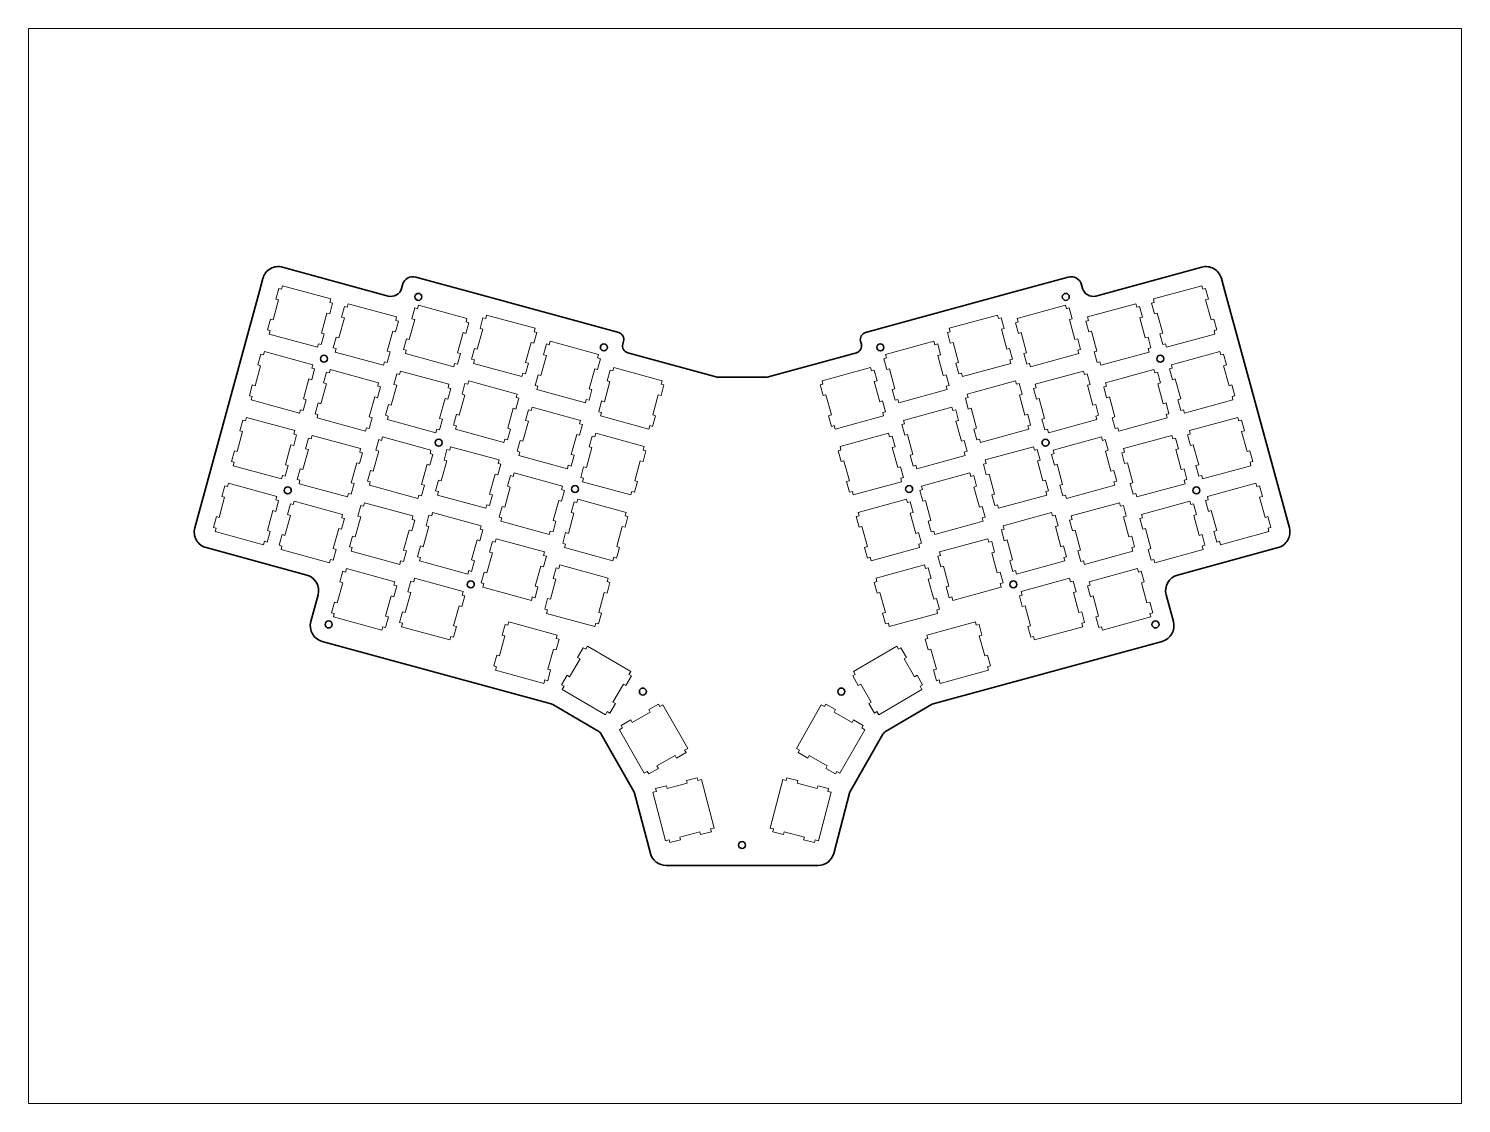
# Paper-space layout 'Layout1' of a CAD drawing. Header units: millimetres. Extents: x 0 to 400, y 0 to 300.
# The model-space entities are those that its viewports show. They can reach past a viewport. Long polylines and large blocks are cut down to what shows.
import ezdxf

# ---------------------------------------------------------------- set-up
doc = ezdxf.new("R2010")
doc.units = ezdxf.units.MM

msp = doc.modelspace()

# ---------------------------------------------------------------- linework, layer by layer
at = {"color": 18, "linetype": 'Continuous', "lineweight": 9, "true_color": 0x000000}
for points in [[(70.86, 228.25), (70.6, 227.28), (69.83, 227.49), (69.01, 224.5), (69.78, 224.29), (68.25, 218.7), (67.48, 218.91), (66.66, 215.92), (67.43, 215.71), (67.17, 214.74), (80.67, 211.05), (80.94, 212.01), (81.71, 211.8), (82.53, 214.79), (81.75, 215), (83.28, 220.6), (84.06, 220.39), (84.87, 223.38), (84.1, 223.59), (84.37, 224.55), (70.86, 228.25)], [(327.52, 228.25), (327.78, 227.28), (328.55, 227.49), (329.37, 224.5), (328.6, 224.29), (330.13, 218.7), (330.9, 218.91), (331.72, 215.92), (330.95, 215.71), (331.21, 214.74), (317.71, 211.05), (317.44, 212.01), (316.67, 211.8), (315.85, 214.79), (316.62, 215), (315.09, 220.6), (314.32, 220.39), (313.5, 223.38), (314.28, 223.59), (314.01, 224.55), (327.52, 228.25)], [(89.24, 223.22), (88.97, 222.26), (88.2, 222.47), (87.38, 219.48), (88.16, 219.27), (86.63, 213.67), (85.85, 213.88), (85.04, 210.89), (85.81, 210.68), (85.54, 209.72), (99.05, 206.02), (99.31, 206.99), (100.08, 206.78), (100.9, 209.77), (100.13, 209.98), (101.66, 215.57), (102.43, 215.36), (103.25, 218.35), (102.48, 218.56), (102.74, 219.53), (89.24, 223.22)], [(108.87, 222.79), (108.61, 221.82), (107.83, 222.03), (107.02, 219.04), (107.79, 218.83), (106.26, 213.24), (105.49, 213.45), (104.67, 210.46), (105.44, 210.25), (105.17, 209.28), (118.68, 205.59), (118.94, 206.55), (119.71, 206.34), (120.53, 209.33), (119.76, 209.54), (121.29, 215.14), (122.06, 214.93), (122.88, 217.92), (122.11, 218.13), (122.37, 219.09), (108.87, 222.79)], [(127.87, 220.06), (127.61, 219.09), (126.84, 219.3), (126.02, 216.31), (126.79, 216.1), (125.26, 210.51), (124.49, 210.72), (123.67, 207.73), (124.44, 207.52), (124.18, 206.55), (137.68, 202.86), (137.95, 203.82), (138.72, 203.61), (139.54, 206.6), (138.76, 206.81), (140.29, 212.41), (141.07, 212.2), (141.88, 215.19), (141.11, 215.4), (141.38, 216.36), (127.87, 220.06)], [(270.51, 220.06), (270.77, 219.09), (271.54, 219.3), (272.36, 216.31), (271.59, 216.1), (273.12, 210.51), (273.89, 210.72), (274.71, 207.73), (273.94, 207.52), (274.2, 206.55), (260.7, 202.86), (260.43, 203.82), (259.66, 203.61), (258.84, 206.6), (259.62, 206.81), (258.08, 212.41), (257.31, 212.2), (256.5, 215.19), (257.27, 215.4), (257, 216.36), (270.51, 220.06)], [(289.51, 222.79), (289.77, 221.82), (290.55, 222.03), (291.36, 219.04), (290.59, 218.83), (292.12, 213.24), (292.89, 213.45), (293.71, 210.46), (292.94, 210.25), (293.2, 209.28), (279.7, 205.59), (279.44, 206.55), (278.66, 206.34), (277.85, 209.33), (278.62, 209.54), (277.09, 215.14), (276.32, 214.93), (275.5, 217.92), (276.27, 218.13), (276.01, 219.09), (289.51, 222.79)], [(309.14, 223.22), (309.41, 222.26), (310.18, 222.47), (310.99, 219.48), (310.22, 219.27), (311.75, 213.67), (312.53, 213.88), (313.34, 210.89), (312.57, 210.68), (312.84, 209.72), (299.33, 206.02), (299.07, 206.99), (298.3, 206.78), (297.48, 209.77), (298.25, 209.98), (296.72, 215.57), (295.95, 215.36), (295.13, 218.35), (295.9, 218.56), (295.64, 219.53), (309.14, 223.22)], [(145.62, 212.73), (145.35, 211.77), (144.58, 211.98), (143.77, 208.99), (144.54, 208.78), (143.01, 203.18), (142.23, 203.4), (141.42, 200.41), (142.19, 200.19), (141.92, 199.23), (155.43, 195.54), (155.69, 196.5), (156.46, 196.29), (157.28, 199.28), (156.51, 199.49), (158.04, 205.08), (158.81, 204.87), (159.63, 207.86), (158.86, 208.07), (159.12, 209.04), (145.62, 212.73)], [(252.76, 212.73), (253.02, 211.77), (253.8, 211.98), (254.61, 208.99), (253.84, 208.78), (255.37, 203.18), (256.14, 203.4), (256.96, 200.41), (256.19, 200.19), (256.45, 199.23), (242.95, 195.54), (242.69, 196.5), (241.92, 196.29), (241.1, 199.28), (241.87, 199.49), (240.34, 205.08), (239.57, 204.87), (238.75, 207.86), (239.52, 208.07), (239.26, 209.04), (252.76, 212.73)], [(65.84, 209.87), (65.57, 208.91), (64.8, 209.12), (63.98, 206.13), (64.75, 205.92), (63.22, 200.32), (62.45, 200.53), (61.63, 197.54), (62.41, 197.33), (62.14, 196.37), (75.65, 192.67), (75.91, 193.64), (76.68, 193.43), (77.5, 196.42), (76.73, 196.63), (78.26, 202.22), (79.03, 202.01), (79.85, 205), (79.08, 205.21), (79.34, 206.18), (65.84, 209.87)], [(332.54, 209.87), (332.81, 208.91), (333.58, 209.12), (334.4, 206.13), (333.62, 205.92), (335.16, 200.32), (335.93, 200.53), (336.74, 197.54), (335.97, 197.33), (336.24, 196.37), (322.73, 192.67), (322.47, 193.64), (321.7, 193.43), (320.88, 196.42), (321.65, 196.63), (320.12, 202.22), (319.35, 202.01), (318.53, 205), (319.3, 205.21), (319.04, 206.18), (332.54, 209.87)], [(84.21, 204.85), (83.95, 203.88), (83.18, 204.09), (82.36, 201.1), (83.13, 200.89), (81.6, 195.3), (80.83, 195.51), (80.01, 192.52), (80.78, 192.31), (80.52, 191.34), (94.02, 187.65), (94.28, 188.61), (95.06, 188.4), (95.87, 191.39), (95.1, 191.6), (96.63, 197.2), (97.4, 196.99), (98.22, 199.98), (97.45, 200.19), (97.71, 201.15), (84.21, 204.85)], [(103.84, 204.41), (103.58, 203.45), (102.81, 203.66), (101.99, 200.67), (102.76, 200.46), (101.23, 194.86), (100.46, 195.07), (99.64, 192.08), (100.41, 191.87), (100.15, 190.91), (113.65, 187.21), (113.92, 188.18), (114.69, 187.97), (115.51, 190.96), (114.73, 191.17), (116.26, 196.76), (117.04, 196.55), (117.85, 199.54), (117.08, 199.75), (117.35, 200.72), (103.84, 204.41)], [(163.37, 205.41), (163.1, 204.45), (162.33, 204.66), (161.51, 201.67), (162.28, 201.46), (160.75, 195.86), (159.98, 196.07), (159.16, 193.08), (159.94, 192.87), (159.67, 191.91), (173.17, 188.21), (173.44, 189.18), (174.21, 188.97), (175.03, 191.96), (174.26, 192.17), (175.79, 197.76), (176.56, 197.55), (177.38, 200.54), (176.61, 200.75), (176.87, 201.72), (163.37, 205.41)], [(235.01, 205.41), (235.28, 204.45), (236.05, 204.66), (236.87, 201.67), (236.1, 201.46), (237.63, 195.86), (238.4, 196.07), (239.22, 193.08), (238.44, 192.87), (238.71, 191.91), (225.2, 188.21), (224.94, 189.18), (224.17, 188.97), (223.35, 191.96), (224.12, 192.17), (222.59, 197.76), (221.82, 197.55), (221, 200.54), (221.77, 200.75), (221.51, 201.72), (235.01, 205.41)], [(294.54, 204.41), (294.8, 203.45), (295.57, 203.66), (296.39, 200.67), (295.62, 200.46), (297.15, 194.86), (297.92, 195.07), (298.74, 192.08), (297.97, 191.87), (298.23, 190.91), (284.73, 187.21), (284.46, 188.18), (283.69, 187.97), (282.87, 190.96), (283.65, 191.17), (282.11, 196.76), (281.34, 196.55), (280.53, 199.54), (281.3, 199.75), (281.03, 200.72), (294.54, 204.41)], [(314.17, 204.85), (314.43, 203.88), (315.2, 204.09), (316.02, 201.1), (315.25, 200.89), (316.78, 195.3), (317.55, 195.51), (318.37, 192.52), (317.6, 192.31), (317.86, 191.34), (304.36, 187.65), (304.09, 188.61), (303.32, 188.4), (302.5, 191.39), (303.28, 191.6), (301.75, 197.2), (300.97, 196.99), (300.16, 199.98), (300.93, 200.19), (300.66, 201.15), (314.17, 204.85)], [(122.85, 201.68), (122.58, 200.72), (121.81, 200.93), (120.99, 197.94), (121.76, 197.73), (120.23, 192.13), (119.46, 192.34), (118.64, 189.35), (119.42, 189.14), (119.15, 188.18), (132.66, 184.48), (132.92, 185.45), (133.69, 185.24), (134.51, 188.23), (133.74, 188.44), (135.27, 194.03), (136.04, 193.82), (136.86, 196.81), (136.09, 197.02), (136.35, 197.99), (122.85, 201.68)], [(275.53, 201.68), (275.8, 200.72), (276.57, 200.93), (277.39, 197.94), (276.62, 197.73), (278.15, 192.13), (278.92, 192.34), (279.74, 189.35), (278.96, 189.14), (279.23, 188.18), (265.72, 184.48), (265.46, 185.45), (264.69, 185.24), (263.87, 188.23), (264.64, 188.44), (263.11, 194.03), (262.34, 193.82), (261.52, 196.81), (262.29, 197.02), (262.03, 197.99), (275.53, 201.68)], [(140.59, 194.36), (140.33, 193.39), (139.56, 193.61), (138.74, 190.61), (139.51, 190.4), (137.98, 184.81), (137.21, 185.02), (136.39, 182.03), (137.16, 181.82), (136.9, 180.85), (150.4, 177.16), (150.67, 178.13), (151.44, 177.91), (152.26, 180.9), (151.48, 181.12), (153.01, 186.71), (153.79, 186.5), (154.6, 189.49), (153.83, 189.7), (154.1, 190.66), (140.59, 194.36)], [(257.79, 194.36), (258.05, 193.39), (258.82, 193.61), (259.64, 190.61), (258.87, 190.4), (260.4, 184.81), (261.17, 185.02), (261.99, 182.03), (261.22, 181.82), (261.48, 180.85), (247.98, 177.16), (247.71, 178.13), (246.94, 177.91), (246.12, 180.9), (246.9, 181.12), (245.37, 186.71), (244.59, 186.5), (243.78, 189.49), (244.55, 189.7), (244.28, 190.66), (257.79, 194.36)], [(60.81, 191.5), (60.55, 190.53), (59.77, 190.74), (58.96, 187.75), (59.73, 187.54), (58.2, 181.95), (57.43, 182.16), (56.61, 179.17), (57.38, 178.96), (57.12, 177.99), (70.62, 174.3), (70.88, 175.26), (71.65, 175.05), (72.47, 178.04), (71.7, 178.25), (73.23, 183.85), (74, 183.64), (74.82, 186.63), (74.05, 186.84), (74.31, 187.8), (60.81, 191.5)], [(337.57, 191.5), (337.83, 190.53), (338.61, 190.74), (339.42, 187.75), (338.65, 187.54), (340.18, 181.95), (340.95, 182.16), (341.77, 179.17), (341, 178.96), (341.26, 177.99), (327.76, 174.3), (327.5, 175.26), (326.72, 175.05), (325.91, 178.04), (326.68, 178.25), (325.15, 183.85), (324.38, 183.64), (323.56, 186.63), (324.33, 186.84), (324.07, 187.8), (337.57, 191.5)], [(79.18, 186.47), (78.92, 185.51), (78.15, 185.72), (77.33, 182.73), (78.1, 182.52), (76.57, 176.92), (75.8, 177.13), (74.98, 174.14), (75.75, 173.93), (75.49, 172.97), (88.99, 169.27), (89.26, 170.24), (90.03, 170.03), (90.85, 173.02), (90.08, 173.23), (91.61, 178.82), (92.38, 178.61), (93.2, 181.6), (92.42, 181.81), (92.69, 182.78), (79.18, 186.47)], [(98.82, 186.04), (98.55, 185.07), (97.78, 185.28), (96.96, 182.29), (97.73, 182.08), (96.2, 176.49), (95.43, 176.7), (94.61, 173.71), (95.39, 173.5), (95.12, 172.53), (108.63, 168.84), (108.89, 169.8), (109.66, 169.59), (110.48, 172.58), (109.71, 172.79), (111.24, 178.39), (112.01, 178.18), (112.83, 181.17), (112.06, 181.38), (112.32, 182.34), (98.82, 186.04)], [(158.34, 187.04), (158.07, 186.07), (157.3, 186.28), (156.49, 183.29), (157.26, 183.08), (155.73, 177.49), (154.95, 177.7), (154.14, 174.71), (154.91, 174.5), (154.64, 173.53), (168.15, 169.84), (168.41, 170.8), (169.18, 170.59), (170, 173.58), (169.23, 173.79), (170.76, 179.39), (171.53, 179.18), (172.35, 182.17), (171.58, 182.38), (171.84, 183.34), (158.34, 187.04)], [(240.04, 187.04), (240.3, 186.07), (241.08, 186.28), (241.89, 183.29), (241.12, 183.08), (242.65, 177.49), (243.42, 177.7), (244.24, 174.71), (243.47, 174.5), (243.73, 173.53), (230.23, 169.84), (229.97, 170.8), (229.2, 170.59), (228.38, 173.58), (229.15, 173.79), (227.62, 179.39), (226.85, 179.18), (226.03, 182.17), (226.8, 182.38), (226.54, 183.34), (240.04, 187.04)], [(299.56, 186.04), (299.83, 185.07), (300.6, 185.28), (301.42, 182.29), (300.65, 182.08), (302.18, 176.49), (302.95, 176.7), (303.77, 173.71), (302.99, 173.5), (303.26, 172.53), (289.75, 168.84), (289.49, 169.8), (288.72, 169.59), (287.9, 172.58), (288.67, 172.79), (287.14, 178.39), (286.37, 178.18), (285.55, 181.17), (286.32, 181.38), (286.06, 182.34), (299.56, 186.04)], [(319.19, 186.47), (319.46, 185.51), (320.23, 185.72), (321.05, 182.73), (320.28, 182.52), (321.81, 176.92), (322.58, 177.13), (323.4, 174.14), (322.63, 173.93), (322.89, 172.97), (309.39, 169.27), (309.12, 170.24), (308.35, 170.03), (307.53, 173.02), (308.3, 173.23), (306.77, 178.82), (306, 178.61), (305.18, 181.6), (305.95, 181.81), (305.69, 182.78), (319.19, 186.47)], [(117.82, 183.31), (117.55, 182.34), (116.78, 182.55), (115.97, 179.56), (116.74, 179.35), (115.21, 173.76), (114.43, 173.97), (113.62, 170.98), (114.39, 170.77), (114.12, 169.8), (127.63, 166.11), (127.89, 167.07), (128.66, 166.86), (129.48, 169.85), (128.71, 170.06), (130.24, 175.66), (131.01, 175.45), (131.83, 178.44), (131.06, 178.65), (131.32, 179.61), (117.82, 183.31)], [(280.56, 183.31), (280.82, 182.34), (281.6, 182.55), (282.41, 179.56), (281.64, 179.35), (283.17, 173.76), (283.94, 173.97), (284.76, 170.98), (283.99, 170.77), (284.25, 169.8), (270.75, 166.11), (270.49, 167.07), (269.72, 166.86), (268.9, 169.85), (269.67, 170.06), (268.14, 175.66), (267.37, 175.45), (266.55, 178.44), (267.32, 178.65), (267.06, 179.61), (280.56, 183.31)], [(55.78, 173.12), (55.52, 172.16), (54.75, 172.37), (53.93, 169.38), (54.7, 169.17), (53.17, 163.57), (52.4, 163.78), (51.58, 160.79), (52.35, 160.58), (52.09, 159.62), (65.59, 155.92), (65.86, 156.89), (66.63, 156.68), (67.45, 159.67), (66.67, 159.88), (68.2, 165.47), (68.98, 165.26), (69.79, 168.25), (69.02, 168.46), (69.29, 169.43), (55.78, 173.12)], [(135.57, 175.98), (135.3, 175.02), (134.53, 175.23), (133.71, 172.24), (134.48, 172.03), (132.95, 166.43), (132.18, 166.65), (131.36, 163.66), (132.13, 163.44), (131.87, 162.48), (145.37, 158.79), (145.64, 159.75), (146.41, 159.54), (147.23, 162.53), (146.46, 162.74), (147.99, 168.33), (148.76, 168.12), (149.58, 171.11), (148.81, 171.32), (149.07, 172.29), (135.57, 175.98)], [(262.81, 175.98), (263.08, 175.02), (263.85, 175.23), (264.67, 172.24), (263.9, 172.03), (265.43, 166.43), (266.2, 166.65), (267.02, 163.66), (266.24, 163.44), (266.51, 162.48), (253, 158.79), (252.74, 159.75), (251.97, 159.54), (251.15, 162.53), (251.92, 162.74), (250.39, 168.33), (249.62, 168.12), (248.8, 171.11), (249.57, 171.32), (249.31, 172.29), (262.81, 175.98)], [(342.6, 173.12), (342.86, 172.16), (343.63, 172.37), (344.45, 169.38), (343.68, 169.17), (345.21, 163.57), (345.98, 163.78), (346.8, 160.79), (346.03, 160.58), (346.29, 159.62), (332.79, 155.92), (332.52, 156.89), (331.75, 156.68), (330.93, 159.67), (331.7, 159.88), (330.17, 165.47), (329.4, 165.26), (328.58, 168.25), (329.36, 168.46), (329.09, 169.43), (342.6, 173.12)], [(74.16, 168.1), (73.89, 167.13), (73.12, 167.34), (72.3, 164.35), (73.08, 164.14), (71.55, 158.55), (70.77, 158.76), (69.96, 155.77), (70.73, 155.56), (70.46, 154.59), (83.97, 150.9), (84.23, 151.86), (85, 151.65), (85.82, 154.64), (85.05, 154.85), (86.58, 160.45), (87.35, 160.24), (88.17, 163.23), (87.4, 163.44), (87.66, 164.4), (74.16, 168.1)], [(153.31, 168.66), (153.05, 167.7), (152.28, 167.91), (151.46, 164.92), (152.23, 164.71), (150.7, 159.11), (149.93, 159.32), (149.11, 156.33), (149.88, 156.12), (149.62, 155.16), (163.12, 151.46), (163.39, 152.43), (164.16, 152.22), (164.97, 155.21), (164.2, 155.42), (165.73, 161.01), (166.51, 160.8), (167.32, 163.79), (166.55, 164), (166.82, 164.97), (153.31, 168.66)], [(245.07, 168.66), (245.33, 167.7), (246.1, 167.91), (246.92, 164.92), (246.15, 164.71), (247.68, 159.11), (248.45, 159.32), (249.27, 156.33), (248.5, 156.12), (248.76, 155.16), (235.26, 151.46), (234.99, 152.43), (234.22, 152.22), (233.4, 155.21), (234.18, 155.42), (232.65, 161.01), (231.87, 160.8), (231.06, 163.79), (231.83, 164), (231.56, 164.97), (245.07, 168.66)], [(324.22, 168.1), (324.49, 167.13), (325.26, 167.34), (326.08, 164.35), (325.3, 164.14), (326.83, 158.55), (327.61, 158.76), (328.42, 155.77), (327.65, 155.56), (327.92, 154.59), (314.41, 150.9), (314.15, 151.86), (313.38, 151.65), (312.56, 154.64), (313.33, 154.85), (311.8, 160.45), (311.03, 160.24), (310.21, 163.23), (310.98, 163.44), (310.72, 164.4), (324.22, 168.1)], [(93.79, 167.66), (93.52, 166.7), (92.75, 166.91), (91.94, 163.92), (92.71, 163.71), (91.18, 158.11), (90.4, 158.32), (89.59, 155.33), (90.36, 155.12), (90.09, 154.16), (103.6, 150.46), (103.86, 151.43), (104.63, 151.22), (105.45, 154.21), (104.68, 154.42), (106.21, 160.01), (106.98, 159.8), (107.8, 162.79), (107.03, 163), (107.29, 163.97), (93.79, 167.66)], [(112.79, 164.93), (112.53, 163.97), (111.76, 164.18), (110.94, 161.19), (111.71, 160.98), (110.18, 155.38), (109.41, 155.59), (108.59, 152.6), (109.36, 152.39), (109.1, 151.43), (122.6, 147.73), (122.87, 148.7), (123.64, 148.49), (124.46, 151.48), (123.68, 151.69), (125.21, 157.28), (125.99, 157.07), (126.8, 160.06), (126.03, 160.27), (126.3, 161.24), (112.79, 164.93)], [(285.59, 164.93), (285.85, 163.97), (286.62, 164.18), (287.44, 161.19), (286.67, 160.98), (288.2, 155.38), (288.97, 155.59), (289.79, 152.6), (289.02, 152.39), (289.28, 151.43), (275.78, 147.73), (275.51, 148.7), (274.74, 148.49), (273.92, 151.48), (274.7, 151.69), (273.17, 157.28), (272.39, 157.07), (271.58, 160.06), (272.35, 160.27), (272.08, 161.24), (285.59, 164.93)], [(304.59, 167.66), (304.85, 166.7), (305.63, 166.91), (306.44, 163.92), (305.67, 163.71), (307.2, 158.11), (307.97, 158.32), (308.79, 155.33), (308.02, 155.12), (308.28, 154.16), (294.78, 150.46), (294.52, 151.43), (293.75, 151.22), (292.93, 154.21), (293.7, 154.42), (292.17, 160.01), (291.4, 159.8), (290.58, 162.79), (291.35, 163), (291.09, 163.97), (304.59, 167.66)], [(130.54, 157.61), (130.27, 156.64), (129.5, 156.86), (128.68, 153.87), (129.46, 153.65), (127.93, 148.06), (127.15, 148.27), (126.34, 145.28), (127.11, 145.07), (126.84, 144.11), (140.35, 140.41), (140.61, 141.38), (141.38, 141.16), (142.2, 144.15), (141.43, 144.37), (142.96, 149.96), (143.73, 149.75), (144.55, 152.74), (143.78, 152.95), (144.04, 153.91), (130.54, 157.61)], [(267.84, 157.61), (268.1, 156.64), (268.88, 156.86), (269.69, 153.87), (268.92, 153.65), (270.45, 148.06), (271.22, 148.27), (272.04, 145.28), (271.27, 145.07), (271.53, 144.11), (258.03, 140.41), (257.77, 141.38), (257, 141.16), (256.18, 144.15), (256.95, 144.37), (255.42, 149.96), (254.65, 149.75), (253.83, 152.74), (254.6, 152.95), (254.34, 153.91), (267.84, 157.61)], [(88.76, 149.29), (88.5, 148.32), (87.73, 148.53), (86.91, 145.54), (87.68, 145.33), (86.15, 139.74), (85.38, 139.95), (84.56, 136.96), (85.33, 136.75), (85.07, 135.78), (98.57, 132.09), (98.84, 133.05), (99.61, 132.84), (100.43, 135.83), (99.65, 136.04), (101.18, 141.64), (101.96, 141.43), (102.77, 144.42), (102, 144.63), (102.27, 145.59), (88.76, 149.29)], [(148.29, 150.29), (148.02, 149.32), (147.25, 149.53), (146.43, 146.54), (147.2, 146.33), (145.67, 140.74), (144.9, 140.95), (144.08, 137.96), (144.85, 137.75), (144.59, 136.78), (158.09, 133.09), (158.36, 134.05), (159.13, 133.84), (159.95, 136.83), (159.18, 137.04), (160.71, 142.64), (161.48, 142.43), (162.3, 145.42), (161.52, 145.63), (161.79, 146.59), (148.29, 150.29)], [(250.09, 150.29), (250.36, 149.32), (251.13, 149.53), (251.95, 146.54), (251.18, 146.33), (252.71, 140.74), (253.48, 140.95), (254.3, 137.96), (253.52, 137.75), (253.79, 136.78), (240.28, 133.09), (240.02, 134.05), (239.25, 133.84), (238.43, 136.83), (239.2, 137.04), (237.67, 142.64), (236.9, 142.43), (236.08, 145.42), (236.85, 145.63), (236.59, 146.59), (250.09, 150.29)], [(309.62, 149.29), (309.88, 148.32), (310.65, 148.53), (311.47, 145.54), (310.7, 145.33), (312.23, 139.74), (313, 139.95), (313.82, 136.96), (313.05, 136.75), (313.31, 135.78), (299.81, 132.09), (299.54, 133.05), (298.77, 132.84), (297.95, 135.83), (298.73, 136.04), (297.2, 141.64), (296.42, 141.43), (295.61, 144.42), (296.38, 144.63), (296.11, 145.59), (309.62, 149.29)], [(107.77, 146.56), (107.5, 145.59), (106.73, 145.8), (105.91, 142.81), (106.68, 142.6), (105.15, 137.01), (104.38, 137.22), (103.56, 134.23), (104.33, 134.02), (104.07, 133.05), (117.57, 129.36), (117.84, 130.32), (118.61, 130.11), (119.43, 133.1), (118.66, 133.31), (120.19, 138.91), (120.96, 138.7), (121.78, 141.69), (121.01, 141.9), (121.27, 142.86), (107.77, 146.56)], [(290.61, 146.56), (290.88, 145.59), (291.65, 145.8), (292.47, 142.81), (291.7, 142.6), (293.23, 137.01), (294, 137.22), (294.82, 134.23), (294.04, 134.02), (294.31, 133.05), (280.8, 129.36), (280.54, 130.32), (279.77, 130.11), (278.95, 133.1), (279.72, 133.31), (278.19, 138.91), (277.42, 138.7), (276.6, 141.69), (277.37, 141.9), (277.11, 142.86), (290.61, 146.56)], [(134.07, 134.42), (133.81, 133.46), (133.04, 133.67), (132.22, 130.68), (132.99, 130.47), (131.46, 124.88), (130.69, 125.09), (129.87, 122.1), (130.64, 121.88), (130.38, 120.92), (143.88, 117.23), (144.14, 118.19), (144.92, 117.98), (145.73, 120.97), (144.96, 121.18), (146.49, 126.78), (147.26, 126.56), (148.08, 129.55), (147.31, 129.77), (147.57, 130.73), (134.07, 134.42)], [(264.31, 134.42), (264.57, 133.46), (265.34, 133.67), (266.16, 130.68), (265.39, 130.47), (266.92, 124.88), (267.69, 125.09), (268.51, 122.1), (267.74, 121.88), (268, 120.92), (254.5, 117.23), (254.23, 118.19), (253.46, 117.98), (252.65, 120.97), (253.42, 121.18), (251.89, 126.78), (251.11, 126.56), (250.3, 129.55), (251.07, 129.77), (250.8, 130.73), (264.31, 134.42)], [(155.52, 126.77), (154.83, 127.18), (153.27, 124.5), (153.96, 124.1), (151.03, 119.09), (150.34, 119.49), (148.78, 116.82), (149.47, 116.41), (148.96, 115.55), (161.05, 108.48), (161.56, 109.35), (162.25, 108.94), (163.81, 111.62), (163.12, 112.02), (166.05, 117.03), (166.74, 116.63), (168.3, 119.3), (167.61, 119.71), (168.12, 120.57), (156.03, 127.64), (155.52, 126.77)], [(242.86, 126.77), (243.55, 127.18), (245.11, 124.5), (244.42, 124.1), (247.35, 119.09), (248.04, 119.49), (249.6, 116.82), (248.91, 116.41), (249.41, 115.55), (237.33, 108.48), (236.82, 109.35), (236.13, 108.94), (234.57, 111.62), (235.26, 112.02), (232.33, 117.03), (231.64, 116.63), (230.08, 119.3), (230.77, 119.71), (230.26, 120.57), (242.35, 127.64), (242.86, 126.77)], [(176.21, 110.75), (175.82, 111.45), (173.12, 109.91), (173.52, 109.22), (168.48, 106.34), (168.09, 107.04), (165.39, 105.5), (165.79, 104.81), (164.92, 104.31), (171.86, 92.15), (172.73, 92.65), (173.12, 91.95), (175.82, 93.49), (175.42, 94.18), (180.46, 97.06), (180.85, 96.36), (183.55, 97.9), (183.15, 98.59), (184.02, 99.09), (177.08, 111.25), (176.21, 110.75)], [(222.17, 110.75), (222.56, 111.45), (225.26, 109.91), (224.86, 109.22), (229.9, 106.34), (230.29, 107.04), (232.99, 105.5), (232.59, 104.81), (233.46, 104.31), (226.52, 92.15), (225.65, 92.65), (225.26, 91.95), (222.56, 93.49), (222.96, 94.18), (217.92, 97.06), (217.53, 96.36), (214.83, 97.9), (215.23, 98.59), (214.36, 99.09), (221.3, 111.25), (222.17, 110.75)], [(183.66, 90.12), (183.86, 89.35), (178.25, 87.88), (178.05, 88.65), (175.05, 87.86), (175.25, 87.09), (174.29, 86.84), (177.84, 73.3), (178.81, 73.55), (179.01, 72.78), (182.01, 73.56), (181.8, 74.34), (187.42, 75.81), (187.62, 75.03), (190.62, 75.82), (190.41, 76.59), (191.38, 76.85), (187.83, 90.39), (186.86, 90.14), (186.66, 90.91), (183.66, 90.12)], [(214.72, 90.12), (214.52, 89.35), (220.13, 87.88), (220.33, 88.65), (223.33, 87.86), (223.13, 87.09), (224.09, 86.84), (220.54, 73.3), (219.57, 73.55), (219.37, 72.78), (216.37, 73.56), (216.57, 74.34), (210.96, 75.81), (210.76, 75.03), (207.76, 75.82), (207.97, 76.59), (207, 76.85), (210.55, 90.39), (211.52, 90.14), (211.72, 90.91), (214.72, 90.12)]]:
    msp.add_lwpolyline(points, close=True, dxfattribs=at)
at = {"color": 18, "linetype": 'Continuous', "lineweight": 35, "true_color": 0x000000}
for points, knots in [([(199.19, 66.41), (199.19, 66.41), (220.42, 66.41), (220.42, 66.41), (222.47, 66.41), (224.27, 67.8), (224.79, 69.79), (224.79, 69.79), (229.2, 86.6), (229.2, 86.6), (229.25, 86.77), (229.31, 86.93), (229.4, 87.09), (229.4, 87.09), (238.51, 103.07), (238.51, 103.07), (238.68, 103.37), (238.93, 103.62), (239.23, 103.8), (239.23, 103.8), (252.03, 111.3), (252.03, 111.3), (252.18, 111.39), (252.35, 111.45), (252.52, 111.5), (252.52, 111.5), (316.44, 128.97), (316.44, 128.97), (318.82, 129.62), (320.24, 132.08), (319.6, 134.47), (319.6, 134.47), (317.59, 141.96), (317.59, 141.96), (316.95, 144.35), (318.36, 146.82), (320.75, 147.47), (320.75, 147.47), (348.83, 155.13), (348.83, 155.13), (349.98, 155.44), (350.96, 156.2), (351.55, 157.24), (352.14, 158.27), (352.3, 159.5), (351.99, 160.65), (351.99, 160.65), (333.95, 226.7), (333.95, 226.7), (333.95, 226.7), (332.99, 230.28), (332.99, 230.28), (332.68, 231.42), (331.93, 232.4), (330.9, 232.99), (329.87, 233.58), (328.64, 233.74), (327.5, 233.43), (327.5, 233.43), (297.98, 225.37), (297.98, 225.37), (297.21, 225.15), (296.38, 225.26), (295.68, 225.66), (294.98, 226.06), (294.47, 226.73), (294.26, 227.5), (294.26, 227.5), (293.99, 228.52), (293.99, 228.52), (293.78, 229.3), (293.27, 229.96), (292.57, 230.36), (291.88, 230.76), (291.05, 230.86), (290.27, 230.65), (290.27, 230.65), (274.81, 226.42), (274.81, 226.42), (274.81, 226.42), (274.81, 226.42), (274.81, 226.42), (274.81, 226.42), (233.65, 215.17), (233.65, 215.17), (232.6, 214.89), (231.98, 213.81), (232.26, 212.76), (232.26, 212.76), (232.49, 211.92), (232.49, 211.92), (232.76, 210.88), (232.15, 209.82), (231.12, 209.54), (231.12, 209.54), (206.19, 202.72), (206.19, 202.72), (206.19, 202.72), (192.19, 202.72), (192.19, 202.72), (192.19, 202.72), (167.26, 209.54), (167.26, 209.54), (166.23, 209.82), (165.61, 210.88), (165.89, 211.92), (165.89, 211.92), (166.12, 212.76), (166.12, 212.76), (166.4, 213.81), (165.78, 214.89), (164.73, 215.17), (164.73, 215.17), (123.57, 226.42), (123.57, 226.42), (123.57, 226.42), (123.57, 226.42), (123.57, 226.42), (123.57, 226.42), (108.11, 230.65), (108.11, 230.65), (107.33, 230.86), (106.5, 230.76), (105.81, 230.36), (105.11, 229.96), (104.6, 229.3), (104.39, 228.52), (104.39, 228.52), (104.12, 227.5), (104.12, 227.5), (103.91, 226.73), (103.4, 226.06), (102.7, 225.66), (102, 225.26), (101.17, 225.15), (100.39, 225.37), (100.39, 225.37), (70.88, 233.43), (70.88, 233.43), (69.73, 233.74), (68.51, 233.58), (67.48, 232.99), (66.45, 232.4), (65.7, 231.42), (65.39, 230.28), (65.39, 230.28), (64.43, 226.7), (64.43, 226.7), (64.43, 226.7), (46.39, 160.65), (46.39, 160.65), (46.08, 159.5), (46.24, 158.27), (46.83, 157.24), (47.42, 156.2), (48.4, 155.44), (49.55, 155.13), (49.55, 155.13), (77.63, 147.47), (77.63, 147.47), (80.02, 146.82), (81.43, 144.35), (80.79, 141.96), (80.79, 141.96), (78.78, 134.47), (78.78, 134.47), (78.14, 132.08), (79.55, 129.62), (81.94, 128.97), (81.94, 128.97), (145.86, 111.5), (145.86, 111.5), (146.03, 111.45), (146.2, 111.39), (146.35, 111.3), (146.35, 111.3), (159.15, 103.8), (159.15, 103.8), (159.45, 103.62), (159.7, 103.37), (159.87, 103.07), (159.87, 103.07), (168.98, 87.09), (168.98, 87.09), (169.07, 86.93), (169.13, 86.77), (169.18, 86.6), (169.18, 86.6), (173.59, 69.79), (173.59, 69.79), (174.11, 67.8), (175.91, 66.41), (177.96, 66.41), (177.96, 66.41), (199.19, 66.41), (199.19, 66.41)], [0, 0, 0, 0, 1, 1, 1, 2, 2, 2, 3, 3, 3, 4, 4, 4, 5, 5, 5, 6, 6, 6, 7, 7, 7, 8, 8, 8, 9, 9, 9, 10, 10, 10, 11, 11, 11, 12, 12, 12, 13, 13, 13, 14, 14, 14, 15, 15, 15, 16, 16, 16, 17, 17, 17, 18, 18, 18, 19, 19, 19, 20, 20, 20, 21, 21, 21, 22, 22, 22, 23, 23, 23, 24, 24, 24, 25, 25, 25, 26, 26, 26, 27, 27, 27, 28, 28, 28, 29, 29, 29, 30, 30, 30, 31, 31, 31, 32, 32, 32, 33, 33, 33, 34, 34, 34, 35, 35, 35, 36, 36, 36, 37, 37, 37, 38, 38, 38, 39, 39, 39, 40, 40, 40, 41, 41, 41, 42, 42, 42, 43, 43, 43, 44, 44, 44, 45, 45, 45, 46, 46, 46, 47, 47, 47, 48, 48, 48, 49, 49, 49, 50, 50, 50, 51, 51, 51, 52, 52, 52, 53, 53, 53, 54, 54, 54, 55, 55, 55, 56, 56, 56, 57, 57, 57, 58, 58, 58, 59, 59, 59, 60, 60, 60, 61, 61, 61, 62, 62, 62, 63, 63, 63, 64, 64, 64, 65, 65, 65, 65]), ([(108.81, 226.11), (109.35, 226.11), (109.79, 225.67), (109.79, 225.13), (109.79, 224.59), (109.35, 224.16), (108.81, 224.16), (108.27, 224.16), (107.83, 224.59), (107.83, 225.13), (107.83, 225.67), (108.27, 226.11), (108.81, 226.11)], [0, 0, 0, 0, 1, 1, 1, 2, 2, 2, 3, 3, 3, 4, 4, 4, 4]), ([(289.57, 226.11), (289.03, 226.11), (288.59, 225.67), (288.59, 225.13), (288.59, 224.59), (289.03, 224.16), (289.57, 224.16), (290.11, 224.16), (290.55, 224.59), (290.55, 225.13), (290.55, 225.67), (290.11, 226.11), (289.57, 226.11)], [0, 0, 0, 0, 1, 1, 1, 2, 2, 2, 3, 3, 3, 4, 4, 4, 4]), ([(82.44, 208.83), (82.98, 208.83), (83.42, 208.39), (83.42, 207.85), (83.42, 207.31), (82.98, 206.87), (82.44, 206.87), (81.9, 206.87), (81.46, 207.31), (81.46, 207.85), (81.46, 208.39), (81.9, 208.83), (82.44, 208.83)], [0, 0, 0, 0, 1, 1, 1, 2, 2, 2, 3, 3, 3, 4, 4, 4, 4]), ([(160.59, 212), (161.13, 212), (161.57, 211.56), (161.57, 211.02), (161.57, 210.48), (161.13, 210.04), (160.59, 210.04), (160.05, 210.04), (159.61, 210.48), (159.61, 211.02), (159.61, 211.56), (160.05, 212), (160.59, 212)], [0, 0, 0, 0, 1, 1, 1, 2, 2, 2, 3, 3, 3, 4, 4, 4, 4]), ([(237.79, 212), (237.25, 212), (236.81, 211.56), (236.81, 211.02), (236.81, 210.48), (237.25, 210.04), (237.79, 210.04), (238.33, 210.04), (238.77, 210.48), (238.77, 211.02), (238.77, 211.56), (238.33, 212), (237.79, 212)], [0, 0, 0, 0, 1, 1, 1, 2, 2, 2, 3, 3, 3, 4, 4, 4, 4]), ([(315.94, 208.83), (315.4, 208.83), (314.96, 208.39), (314.96, 207.85), (314.96, 207.31), (315.4, 206.87), (315.94, 206.87), (316.48, 206.87), (316.92, 207.31), (316.92, 207.85), (316.92, 208.39), (316.48, 208.83), (315.94, 208.83)], [0, 0, 0, 0, 1, 1, 1, 2, 2, 2, 3, 3, 3, 4, 4, 4, 4]), ([(114.48, 185.41), (115.02, 185.41), (115.45, 184.97), (115.45, 184.43), (115.45, 183.89), (115.02, 183.45), (114.48, 183.45), (113.94, 183.45), (113.5, 183.89), (113.5, 184.43), (113.5, 184.97), (113.94, 185.41), (114.48, 185.41)], [0, 0, 0, 0, 1, 1, 1, 2, 2, 2, 3, 3, 3, 4, 4, 4, 4]), ([(283.9, 185.41), (283.36, 185.41), (282.93, 184.97), (282.93, 184.43), (282.93, 183.89), (283.36, 183.45), (283.9, 183.45), (284.44, 183.45), (284.88, 183.89), (284.88, 184.43), (284.88, 184.97), (284.44, 185.41), (283.9, 185.41)], [0, 0, 0, 0, 1, 1, 1, 2, 2, 2, 3, 3, 3, 4, 4, 4, 4]), ([(72.35, 172.07), (72.89, 172.07), (73.33, 171.63), (73.33, 171.09), (73.33, 170.56), (72.89, 170.12), (72.35, 170.12), (71.81, 170.12), (71.37, 170.56), (71.37, 171.09), (71.37, 171.63), (71.81, 172.07), (72.35, 172.07)], [0, 0, 0, 0, 1, 1, 1, 2, 2, 2, 3, 3, 3, 4, 4, 4, 4]), ([(152.55, 172.45), (153.09, 172.45), (153.53, 172.01), (153.53, 171.47), (153.53, 170.93), (153.09, 170.49), (152.55, 170.49), (152.01, 170.49), (151.57, 170.93), (151.57, 171.47), (151.57, 172.01), (152.01, 172.45), (152.55, 172.45)], [0, 0, 0, 0, 1, 1, 1, 2, 2, 2, 3, 3, 3, 4, 4, 4, 4]), ([(245.83, 172.45), (245.29, 172.45), (244.85, 172.01), (244.85, 171.47), (244.85, 170.93), (245.29, 170.49), (245.83, 170.49), (246.37, 170.49), (246.81, 170.93), (246.81, 171.47), (246.81, 172.01), (246.37, 172.45), (245.83, 172.45)], [0, 0, 0, 0, 1, 1, 1, 2, 2, 2, 3, 3, 3, 4, 4, 4, 4]), ([(326.03, 172.07), (325.49, 172.07), (325.05, 171.63), (325.05, 171.09), (325.05, 170.56), (325.49, 170.12), (326.03, 170.12), (326.57, 170.12), (327.01, 170.56), (327.01, 171.09), (327.01, 171.63), (326.57, 172.07), (326.03, 172.07)], [0, 0, 0, 0, 1, 1, 1, 2, 2, 2, 3, 3, 3, 4, 4, 4, 4]), ([(123.44, 145.84), (123.98, 145.84), (124.42, 145.41), (124.42, 144.87), (124.42, 144.33), (123.98, 143.89), (123.44, 143.89), (122.9, 143.89), (122.46, 144.33), (122.46, 144.87), (122.46, 145.41), (122.9, 145.84), (123.44, 145.84)], [0, 0, 0, 0, 1, 1, 1, 2, 2, 2, 3, 3, 3, 4, 4, 4, 4]), ([(274.94, 145.84), (274.4, 145.84), (273.96, 145.41), (273.96, 144.87), (273.96, 144.33), (274.4, 143.89), (274.94, 143.89), (275.48, 143.89), (275.92, 144.33), (275.92, 144.87), (275.92, 145.41), (275.48, 145.84), (274.94, 145.84)], [0, 0, 0, 0, 1, 1, 1, 2, 2, 2, 3, 3, 3, 4, 4, 4, 4]), ([(83.77, 134.66), (84.31, 134.66), (84.74, 134.22), (84.74, 133.68), (84.74, 133.14), (84.31, 132.7), (83.77, 132.7), (83.23, 132.7), (82.79, 133.14), (82.79, 133.68), (82.79, 134.22), (83.23, 134.66), (83.77, 134.66)], [0, 0, 0, 0, 1, 1, 1, 2, 2, 2, 3, 3, 3, 4, 4, 4, 4]), ([(314.61, 134.66), (314.07, 134.66), (313.63, 134.22), (313.63, 133.68), (313.63, 133.14), (314.07, 132.7), (314.61, 132.7), (315.15, 132.7), (315.59, 133.14), (315.59, 133.68), (315.59, 134.22), (315.15, 134.66), (314.61, 134.66)], [0, 0, 0, 0, 1, 1, 1, 2, 2, 2, 3, 3, 3, 4, 4, 4, 4]), ([(171.48, 115.94), (172.02, 115.94), (172.46, 115.5), (172.46, 114.96), (172.46, 114.42), (172.02, 113.98), (171.48, 113.98), (170.95, 113.98), (170.51, 114.42), (170.51, 114.96), (170.51, 115.5), (170.95, 115.94), (171.48, 115.94)], [0, 0, 0, 0, 1, 1, 1, 2, 2, 2, 3, 3, 3, 4, 4, 4, 4]), ([(226.89, 115.94), (226.36, 115.94), (225.92, 115.5), (225.92, 114.96), (225.92, 114.42), (226.36, 113.98), (226.89, 113.98), (227.43, 113.98), (227.87, 114.42), (227.87, 114.96), (227.87, 115.5), (227.43, 115.94), (226.89, 115.94)], [0, 0, 0, 0, 1, 1, 1, 2, 2, 2, 3, 3, 3, 4, 4, 4, 4]), ([(199.19, 73.07), (198.65, 73.07), (198.21, 72.63), (198.21, 72.09), (198.21, 71.55), (198.65, 71.11), (199.19, 71.11), (199.73, 71.11), (200.17, 71.55), (200.17, 72.09), (200.17, 72.63), (199.73, 73.07), (199.19, 73.07)], [0, 0, 0, 0, 1, 1, 1, 2, 2, 2, 3, 3, 3, 4, 4, 4, 4])]:
    msp.add_open_spline(points, degree=3, knots=knots, dxfattribs=at)

psp = doc.layouts.get("Layout1")

# ---------------------------------------------------------------- viewports
at = {"layer": '0'}
psp.add_viewport(center=(200, 150), size=(400, 300), view_center_point=(200, 150), view_height=300, dxfattribs=at)

doc.saveas('drawing.dxf')
